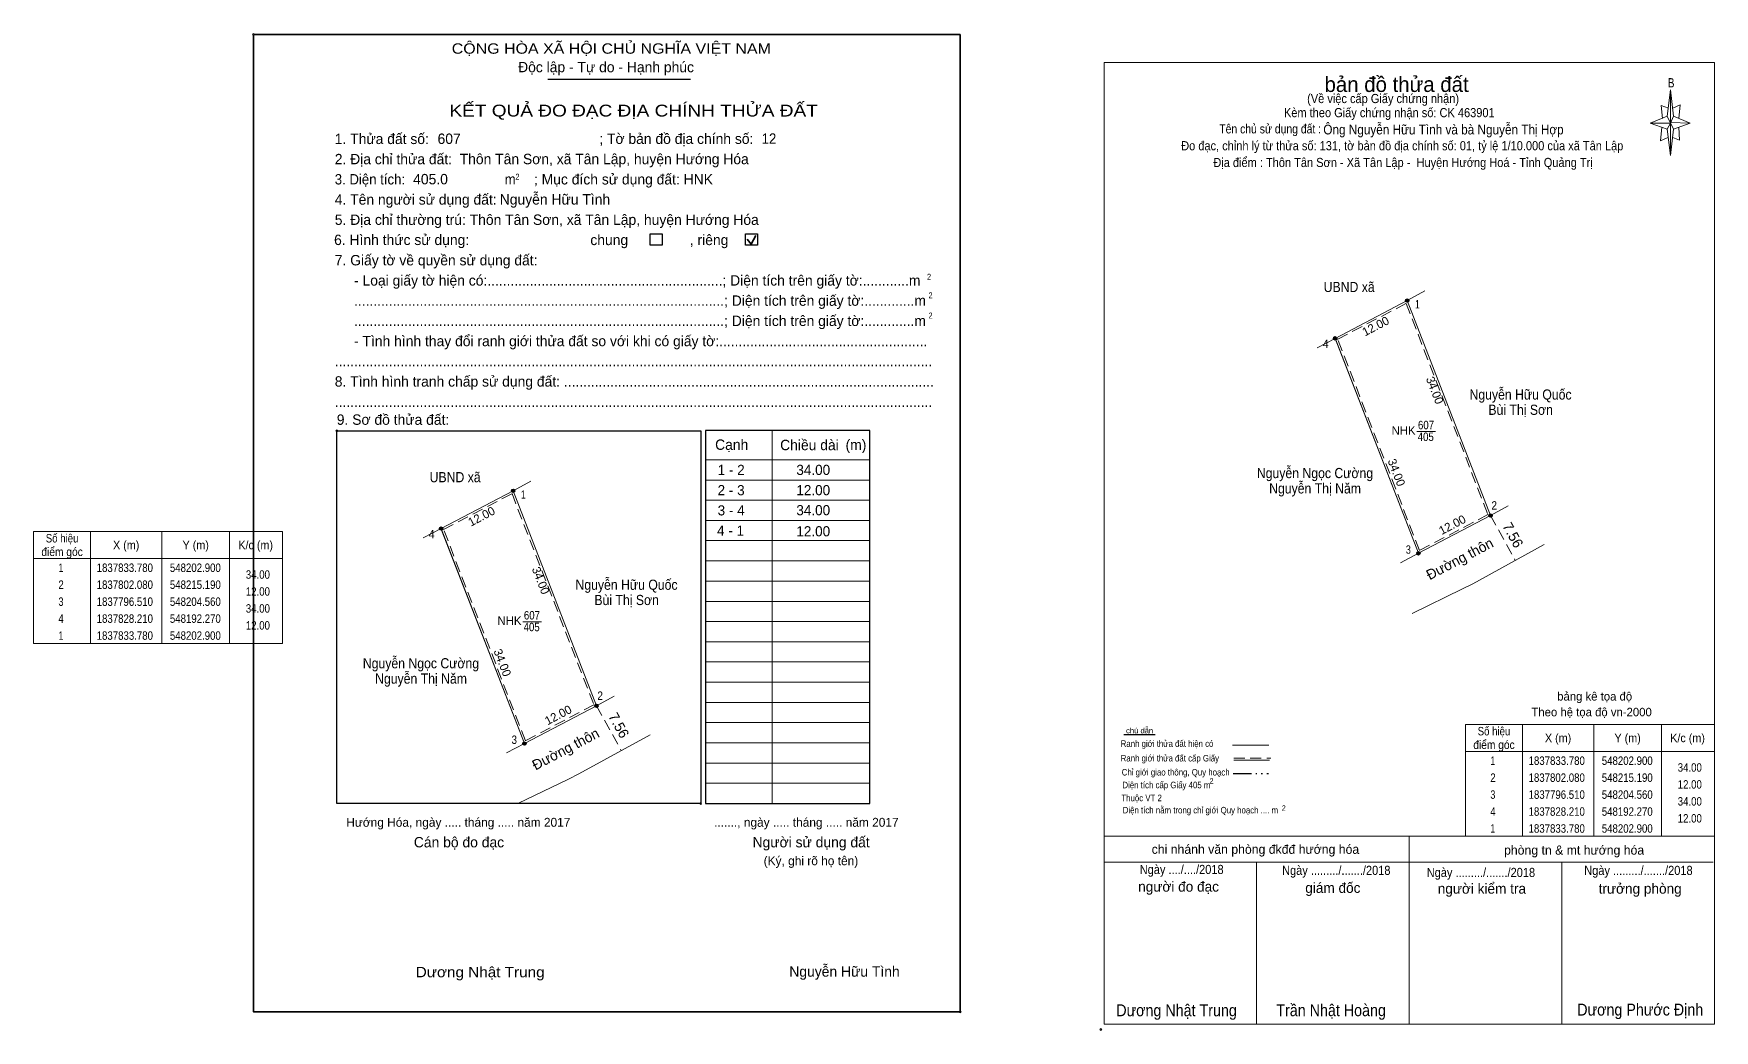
# Model space of a CAD drawing. Header units: metres. Extents: x 548132 to 548794, y 1837750 to 1837901.
# Drawn here: x 548132.2 to 548380.1, y 1837754.2 to 1837901.2 of the extents above; entities that cross this region are included whole.
import ezdxf
from ezdxf.enums import TextEntityAlignment as Align

# ---------------------------------------------------------------- set-up
doc = ezdxf.new("R2010")
doc.units = ezdxf.units.M
doc.header["$LTSCALE"] = 0.54
doc.header["$PDMODE"] = 32
doc.header["$PDSIZE"] = 0.27
doc.linetypes.add('DASH_DOUBLE_DOT', pattern=[9.2, 5, -1.2, 0.3, -1.2, 0.3, -1.2])
doc.linetypes.add('MEDIUM_DASHED', pattern=[4.5, 3, -1.5])
for name, color, linetype, lineweight in [('1', 7, 'Continuous', 13), ('10', 7, 'Continuous', 13), ('11', 7, 'Continuous', 25), ('2', 7, 'Continuous', 35), ('27', 7, 'Continuous', 13), ('4', 7, 'Continuous', 13), ('50', 7, 'Continuous', 25), ('63', 7, 'Continuous', 13), ('8', 7, 'Continuous', 13)]:
    doc.layers.add(name, color=color, linetype=linetype, lineweight=lineweight)
for name, color, linetype in [('36', 7, 'Continuous'), ('48', 7, 'Continuous'), ('52', 7, 'Continuous'), ('6', 7, 'Continuous'), ('9', 7, 'Continuous')]:
    doc.layers.add(name, color=color, linetype=linetype)

msp = doc.modelspace()

# ---------------------------------------------------------------- hatches: boundary and pattern name
at = {"layer": '11'}
for points in [[(548203.1485, 1837833.78, 1), (548202.6515, 1837833.78, 1)], [(548192.5185, 1837828.21, 1), (548192.0215, 1837828.21, 1)], [(548215.4385, 1837802.08, 1), (548214.9415, 1837802.08, 1)], [(548204.8085, 1837796.51, 1), (548204.3115, 1837796.51, 1)]]:
    msp.add_hatch(color=256, dxfattribs=at).paths.add_polyline_path(points)
at = {"layer": '8'}
for points in [[(548334.9985, 1837861.83, 1), (548334.5015, 1837861.83, 1)], [(548324.3685, 1837856.26, 1), (548323.8715, 1837856.26, 1)], [(548347.2885, 1837830.13, 1), (548346.7915, 1837830.13, 1)], [(548336.6585, 1837824.56, 1), (548336.1615, 1837824.56, 1)]]:
    msp.add_hatch(color=256, dxfattribs=at).paths.add_polyline_path(points)

# ---------------------------------------------------------------- linework, layer by layer
at = {"layer": '1', "lineweight": 25}
for p, q in [((548208.01, 1837894.46), (548229.08, 1837894.46)), ((548255.53, 1837787.66), (548255.53, 1837842.65))]:
    msp.add_line(p, q, dxfattribs=at)
at = {"layer": '1', "lineweight": 35}
for p, q in [((548237.4, 1837870.9), (548237.99, 1837870.13)), ((548237.99, 1837870.13), (548238.71, 1837871.42))]:
    msp.add_line(p, q, dxfattribs=at)
at = {"layer": '1'}
for p, q in [((548241.12, 1837842.65), (548241.12, 1837787.66)), ((548231.25, 1837838.35), (548247.94, 1837838.35)), ((548247.94, 1837838.35), (548255.53, 1837838.35)), ((548231.25, 1837835.37), (548247.94, 1837835.37)), ((548247.94, 1837835.37), (548255.53, 1837835.37)), ((548231.25, 1837832.39), (548247.94, 1837832.39)), ((548247.94, 1837832.39), (548255.53, 1837832.39)), ((548231.25, 1837829.41), (548247.94, 1837829.41)), ((548247.94, 1837829.41), (548255.53, 1837829.41)), ((548231.25, 1837826.43), (548247.94, 1837826.43)), ((548247.94, 1837826.43), (548255.53, 1837826.43)), ((548231.25, 1837823.44), (548247.94, 1837823.44)), ((548247.94, 1837823.44), (548255.53, 1837823.44)), ((548231.25, 1837820.46), (548247.94, 1837820.46)), ((548247.94, 1837820.46), (548255.53, 1837820.46)), ((548231.25, 1837817.48), (548247.94, 1837817.48)), ((548247.94, 1837817.48), (548255.53, 1837817.48)), ((548231.25, 1837814.5), (548247.94, 1837814.5)), ((548247.94, 1837814.5), (548255.53, 1837814.5)), ((548231.25, 1837811.52), (548247.94, 1837811.52)), ((548247.94, 1837811.52), (548255.53, 1837811.52)), ((548231.25, 1837808.54), (548247.94, 1837808.54)), ((548247.94, 1837808.54), (548255.53, 1837808.54)), ((548231.25, 1837805.55), (548247.94, 1837805.55)), ((548247.94, 1837805.55), (548255.53, 1837805.55)), ((548231.25, 1837802.57), (548247.94, 1837802.57)), ((548247.94, 1837802.57), (548255.53, 1837802.57)), ((548231.25, 1837799.59), (548247.94, 1837799.59)), ((548247.94, 1837799.59), (548255.53, 1837799.59)), ((548231.25, 1837796.61), (548247.94, 1837796.61)), ((548247.94, 1837796.61), (548255.53, 1837796.61)), ((548231.25, 1837793.63), (548247.94, 1837793.63)), ((548247.94, 1837793.63), (548255.53, 1837793.63)), ((548231.25, 1837790.65), (548247.94, 1837790.65)), ((548247.94, 1837790.65), (548255.53, 1837790.65))]:
    msp.add_line(p, q, dxfattribs=at)
at = {"layer": '1', "lineweight": 25}
msp.add_lwpolyline([(548176.9, 1837842.63), (548230.56, 1837842.63), (548230.56, 1837787.66), (548176.9, 1837787.66)], close=True, dxfattribs=at)
msp.add_lwpolyline([(548255.53, 1837842.65), (548231.25, 1837842.65), (548231.25, 1837787.66), (548255.53, 1837787.66), (548255.53, 1837788.2)], dxfattribs=at)
at = {"layer": '1'}
msp.add_lwpolyline([(548202.9, 1837833.78), (548215.19, 1837802.08), (548204.56, 1837796.51), (548192.27, 1837828.21)], close=True, dxfattribs=at)
for p in [(548164.62, 1837901.06), (548176.9, 1837842.63), (548230.56, 1837787.66), (548268.82, 1837756.95)]:
    msp.add_point(p, dxfattribs=at)
at = {"layer": '10', "linetype": 'MEDIUM_DASHED'}
msp.add_line((548215.19, 1837802.08), (548218.84, 1837795.47), dxfattribs=at)
at = {"layer": '10'}
msp.add_line((548212.59, 1837792.03), (548223.11, 1837797.81), dxfattribs=at)
msp.add_lwpolyline([(548192.27, 1837828.21), (548202.9, 1837833.78), (548215.19, 1837802.08), (548204.56, 1837796.51), (548192.36, 1837827.99)], close=True, dxfattribs=at)
at = {"layer": '10', "linetype": 'MEDIUM_DASHED'}
msp.add_lwpolyline([(548192.65, 1837828.07), (548202.74, 1837833.36), (548214.81, 1837802.22), (548204.72, 1837796.93), (548192.64, 1837828.1)], close=True, dxfattribs=at)
at = {"layer": '10'}
msp.add_lwpolyline([(548203.62, 1837787.66), (548211.05, 1837791.28), (548212.59, 1837792.03)], dxfattribs=at)
at = {"layer": '11'}
for centre in [(548202.9, 1837833.78), (548192.27, 1837828.21), (548215.19, 1837802.08), (548204.56, 1837796.51)]:
    msp.add_circle(centre, 0.2485, dxfattribs=at)
at = {"layer": '2'}
msp.add_lwpolyline([(548164.62, 1837901.06), (548268.81, 1837901.06), (548268.81, 1837756.95), (548164.62, 1837756.95)], close=True, dxfattribs=at)
at = {"layer": '27'}
for p, q in [((548202.9, 1837833.78), (548205.51, 1837835.22)), ((548192.27, 1837828.21), (548189.63, 1837826.83)), ((548215.19, 1837802.08), (548217.8, 1837803.52)), ((548204.56, 1837796.51), (548201.92, 1837795.13))]:
    msp.add_line(p, q, dxfattribs=at)
at = {"layer": '4'}
for p, q in [((548373.1, 1837889), (548373.6, 1837892.9)), ((548373.1, 1837887.1), (548370.6, 1837888)), ((548374, 1837887.1), (548373.6, 1837883.2)), ((548374, 1837889), (548376.5, 1837888)), ((548374.8, 1837887.4), (548374.9, 1837885.5)), ((548374.9, 1837885.5), (548373.9, 1837885.9)), ((548308.98, 1837796.29), (548314.36, 1837796.29)), ((548309.18, 1837794.05), (548314.45, 1837794.05)), ((548290.05, 1837782.83), (548380.05, 1837782.83)), ((548290.05, 1837782.83), (548380.05, 1837782.83)), ((548290.05, 1837782.83), (548380.05, 1837782.83)), ((548335.05, 1837755.13), (548335.05, 1837782.83)), ((548290.05, 1837779.03), (548379.85, 1837779.03)), ((548312.55, 1837755.13), (548312.55, 1837779.03)), ((548357.55, 1837755.13), (548357.55, 1837779.03)), ((548380.05, 1837755.13), (548290.05, 1837755.13))]:
    msp.add_line(p, q, dxfattribs=at)
at = {"layer": '4', "lineweight": 25}
msp.add_line((548297.6, 1837797.78), (548292.98, 1837797.78), dxfattribs=at)
at = {"layer": '4', "linetype": 'MEDIUM_DASHED'}
msp.add_line((548309.18, 1837794.37), (548314.62, 1837794.37), dxfattribs=at)
at = {"layer": '4', "linetype": 'DASH_DOUBLE_DOT', "lineweight": 25}
msp.add_line((548309.08, 1837792.08), (548314.32, 1837792.08), dxfattribs=at)
at = {"layer": '4'}
for points in [[(548290.05, 1837896.93), (548380.05, 1837896.93), (548380.05, 1837755.13), (548290.05, 1837755.13)], [(548373.6, 1837892.9), (548374, 1837889), (548373.6, 1837888)], [(548373.6, 1837888), (548370.6, 1837888), (548373.1, 1837889), (548374, 1837887.1), (548376.5, 1837888), (548373.6, 1837888.1)], [(548373.6, 1837888), (548373.6, 1837883.2), (548373.1, 1837887.1)]]:
    msp.add_lwpolyline(points, close=True, dxfattribs=at)
for points in [[(548373.3, 1837890.2), (548372.2, 1837890.6), (548372.4, 1837888.7)], [(548373.9, 1837890.2), (548375, 1837890.7), (548374.8, 1837888.7)], [(548373.6, 1837888), (548373.1, 1837889), (548370.6, 1837888)], [(548372.3, 1837887.4), (548372.1, 1837885.4), (548373.2, 1837885.9)], [(548373.6, 1837888), (548374, 1837887.1), (548376.5, 1837888)]]:
    msp.add_lwpolyline(points, dxfattribs=at)
msp.add_point((548289.58, 1837754.35), dxfattribs=at)
at = {"layer": '50'}
for points in [[(548223.09, 1837871.67), (548224.88, 1837871.67), (548224.88, 1837870), (548223.09, 1837870)], [(548237.16, 1837871.67), (548238.95, 1837871.67), (548238.95, 1837870), (548237.16, 1837870)]]:
    msp.add_lwpolyline(points, close=True, dxfattribs=at)
at = {"layer": '63'}
for p, q in [((548140.59, 1837827.78), (548140.59, 1837811.28)), ((548151.09, 1837827.78), (548151.09, 1837811.28)), ((548161.09, 1837827.78), (548161.09, 1837811.28)), ((548132.19, 1837823.78), (548168.89, 1837823.78)), ((548204.34, 1837814.48), (548207.07, 1837814.48)), ((548351.75, 1837799.33), (548351.75, 1837782.83)), ((548362.25, 1837799.33), (548362.25, 1837782.83)), ((548372.25, 1837799.33), (548372.25, 1837782.83)), ((548343.35, 1837795.33), (548380.05, 1837795.33))]:
    msp.add_line(p, q, dxfattribs=at)
for points in [[(548132.19, 1837827.78), (548168.89, 1837827.78), (548168.89, 1837811.28), (548132.19, 1837811.28)], [(548343.35, 1837799.33), (548380.05, 1837799.33), (548380.05, 1837782.83), (548343.35, 1837782.83)]]:
    msp.add_lwpolyline(points, close=True, dxfattribs=at)
at = {"layer": '8'}
for p, q in [((548334.75, 1837861.83), (548337.36, 1837863.27)), ((548324.12, 1837856.26), (548321.48, 1837854.88)), ((548336.19, 1837842.53), (548338.92, 1837842.53)), ((548347.04, 1837830.13), (548349.65, 1837831.57)), ((548344.44, 1837820.08), (548354.96, 1837825.86)), ((548336.41, 1837824.56), (548333.77, 1837823.18))]:
    msp.add_line(p, q, dxfattribs=at)
at = {"layer": '8', "linetype": 'MEDIUM_DASHED'}
msp.add_line((548347.04, 1837830.13), (548350.69, 1837823.52), dxfattribs=at)
at = {"layer": '8'}
for points in [[(548324.12, 1837856.26), (548334.75, 1837861.83), (548347.04, 1837830.13), (548336.41, 1837824.56), (548324.21, 1837856.04)], [(548334.75, 1837861.83), (548347.04, 1837830.13), (548336.41, 1837824.56), (548324.12, 1837856.26)]]:
    msp.add_lwpolyline(points, close=True, dxfattribs=at)
at = {"layer": '8', "linetype": 'MEDIUM_DASHED'}
msp.add_lwpolyline([(548324.5, 1837856.12), (548334.59, 1837861.41), (548346.66, 1837830.27), (548336.57, 1837824.98), (548324.49, 1837856.15)], close=True, dxfattribs=at)
at = {"layer": '8'}
msp.add_lwpolyline([(548335.47, 1837815.71), (548342.9, 1837819.33), (548344.44, 1837820.08)], dxfattribs=at)
at = {"layer": '8', "lineweight": 25}
for centre in [(548334.75, 1837861.83), (548324.12, 1837856.26), (548347.04, 1837830.13), (548336.41, 1837824.56)]:
    msp.add_circle(centre, 0.2485, dxfattribs=at)

# ---------------------------------------------------------------- texts
at = {"layer": '1'}
for s, height, width, p in [('CỘNG HÒA XÃ HỘI CHỦ NGHĨA VIỆT NAM', 1.53, 1.15, (548193.85, 1837898.23)), ('3. Diện tích:', 1.53, 0.95, (548176.6, 1837878.95)), ('m', 1.53, 0.95, (548201.66, 1837878.95)), ('2', 0.8745, 0.9, (548203.24, 1837879.65)), ('2', 0.8745, 0.9, (548263.93, 1837864.9)), ('2', 0.8745, 0.9, (548264.16, 1837862.17)), ('2', 0.8745, 0.9, (548264.16, 1837859.19)), ('Dương Nhật Trung', 1.531, 1.1, (548188.54, 1837762.05))]:
    msp.add_text(s, height=height, dxfattribs=dict(at, width=width)).set_placement(p)
for s, height, p in [('Độc lập - Tự do - Hạnh phúc', 1.53, (548203.64, 1837895.5)), ('1. Thửa đất số:', 1.53, (548176.6, 1837884.91)), ('; Tờ bản đồ địa chính số:', 1.53, (548215.61, 1837884.93)), ('2. Địa chỉ thửa đất:', 1.53, (548176.6, 1837881.93)), ('; Mục đích sử dụng đất: HNK', 1.531, (548205.97, 1837878.95)), ('4. Tên người sử dụng đất:', 1.53, (548176.6, 1837875.97)), ('5. Địa chỉ thường trú: Thôn Tân Sơn, xã Tân Lập, huyện Hướng Hóa', 1.531, (548176.6, 1837872.99)), ('chung                , riêng', 1.53, (548214.29, 1837870.01)), ('7. Giấy tờ về quyền sử dụng đất:', 1.53, (548176.6, 1837867.02)), ('     - Loại giấy tờ hiện có:.............................................................; Diện tích trên giấy tờ:............m', 1.53, (548176.6, 1837864.04)), ('     ................................................................................................; Diện tích trên giấy tờ:.............m', 1.53, (548176.6, 1837861.06)), ('     ................................................................................................; Diện tích trên giấy tờ:.............m', 1.53, (548176.6, 1837858.08)), ('     - Tình hình thay đổi ranh giới thửa đất so với khi có giấy tờ:......................................................', 1.53, (548176.6, 1837855.1)), ('...........................................................................................................................................................', 1.53, (548176.6, 1837852.12)), ('8. Tình hình tranh chấp sử dụng đất: ................................................................................................', 1.53, (548176.6, 1837849.14)), ('...........................................................................................................................................................', 1.53, (548176.6, 1837846.15)), ('9. Sơ đồ thửa đất:', 1.53, (548176.9, 1837843.51)), ('Cạnh', 1.53, (548232.69, 1837839.82)), ('Chiều dài', 1.53, (548242.28, 1837839.77)), ('(m)', 1.53, (548251.93, 1837839.79)), ('Hướng Hóa, ngày ..... tháng ..... năm 2017', 1.312, (548178.3, 1837784.24)), ('......., ngày ..... tháng ..... năm 2017', 1.312, (548232.54, 1837784.24)), ('Cán bộ đo đạc', 1.531, (548188.26, 1837781.2)), ('Người sử dụng đất', 1.53, (548238.21, 1837781.2)), ('(Ký, ghi rõ họ tên)', 1.312, (548239.85, 1837778.57))]:
    msp.add_text(s, height=height, dxfattribs=at).set_placement(p)
for s, height, width, p in [('KẾT QUẢ ĐO ĐẠC ĐỊA CHÍNH THỬA ĐẤT', 1.749, 1.2, (548220.675, 1837888.97)), ('607', 1.25, 0.85, (548205.675, 1837814.8)), ('405', 1.25, 0.85, (548205.635, 1837813.07))]:
    msp.add_text(s, height=height, dxfattribs=dict(at, width=width)).set_placement(p, align=Align.CENTER)
msp.add_text('NHK', height=1.25, dxfattribs=at).set_placement((548202.365, 1837814), align=Align.CENTER)
at = {"layer": '10'}
for s, rotation, p in [('7.56', 298.915, (548216.89, 1837800.55)), ('Đường thôn', 27.654, (548206.21, 1837792.53))]:
    msp.add_text(s, height=1.5, rotation=rotation, dxfattribs=at).set_placement(p)
at = {"layer": '36', "width": 0.9}
for s, p in [('UBND xã', (548194.35, 1837835.04)), ('Nguyễn Hữu Quốc', (548219.625, 1837819.18)), ('Bùi Thị Sơn', (548219.64, 1837816.93)), ('Nguyễn Ngọc Cường', (548189.31, 1837807.6)), ('Nguyễn Thị Năm', (548189.325, 1837805.34))]:
    msp.add_text(s, height=1.5, dxfattribs=at).set_placement(p, align=Align.CENTER)
at = {"layer": '4'}
for s, height, p in [('bản đồ thửa đất', 2.25, (548333.185, 1837892.59)), ('bảng kê tọa độ', 1.25, (548362.395, 1837802.85)), ('Theo hệ tọa độ vn-2000', 1.25, (548361.945, 1837800.53)), ('chi nhánh văn phòng đkđđ hướng hóa', 1.35, (548312.37, 1837780.25)), ('phòng tn & mt hướng hóa', 1.35, (548359.365, 1837780.13)), ('người đo đạc', 1.5, (548301.035, 1837774.67)), ('giám đốc', 1.5, (548323.785, 1837774.49)), ('người kiểm tra', 1.5, (548345.765, 1837774.37)), ('trưởng phòng', 1.5, (548369.105, 1837774.37))]:
    msp.add_text(s, height=height, dxfattribs=at).set_placement(p, align=Align.CENTER)
for s, height, width, p in [('B', 1.378, 0.8, (548373.67, 1837893.25)), ('(Về việc cấp Giấy chứng nhận)', 1.35, 0.9, (548331.195, 1837890.95)), ('Kèm theo Giấy chứng nhận số: CK 463901', 1.35, 0.9, (548332.11, 1837888.87)), ('Tên chủ sử dụng đất :', 1.35, 0.85, (548314.545, 1837886.48)), ('Đo đạc, chỉnh lý từ thửa số: 131, tờ bản đồ địa chính số: 01, tỷ lệ 1/10.000 của xã Tân Lập', 1.35, 0.9, (548334.02, 1837883.99)), ('Địa điểm : Thôn Tân Sơn - Xã Tân Lập -  Huyện Hướng Hoá - Tỉnh Quảng Trị ', 1.35, 0.9, (548334.365, 1837881.52)), ('chú dẫn', 0.7999, 1.05, (548295.29, 1837798.02)), ('Ranh giới thửa đất hiện có ', 0.96, 0.9, (548299.495, 1837796.02)), ('Ranh giới thửa đất cấp Giấy', 0.96, 0.9, (548299.75, 1837793.87)), ('Chỉ giới giao thông, Quy hoạch', 0.96, 0.9, (548300.61, 1837791.8)), ('Diện tích cấp Giấy 405 m', 0.96, 0.9, (548299.24, 1837789.92)), ('2', 0.8, 0.8, (548305.9, 1837790.6)), ('Thuộc VT 2', 0.96, 0.9, (548295.585, 1837788.01)), ('Diện tích nằm trong chỉ giới Quy hoạch .... m', 0.96, 0.9, (548304.255, 1837786.21)), ('2', 0.8, 0.8, (548316.54, 1837786.59)), ('Ngày ..../..../2018', 1.35, 0.9, (548301.49, 1837777.27)), ('Ngày ........./......./2018', 1.35, 0.9, (548324.29, 1837777.14)), ('Ngày ........./......./2018', 1.35, 0.9, (548345.62, 1837776.83)), ('Ngày ........./......./2018', 1.35, 0.9, (548368.85, 1837777.13)), ('Dương Nhật Trung', 1.75, 0.9, (548300.735, 1837756.3)), ('Trần Nhật Hoàng', 1.75, 0.9, (548323.53, 1837756.31)), ('Dương Phước Định', 1.75, 0.9, (548369.115, 1837756.4))]:
    msp.add_text(s, height=height, dxfattribs=dict(at, width=width)).set_placement(p, align=Align.CENTER)
at = {"layer": '4', "width": 0.9}
msp.add_text('Ông Nguyễn Hữu Tình và bà Nguyễn Thị Hợp', height=1.44, dxfattribs=at).set_placement((548322.38, 1837886.33))
at = {"layer": '48'}
msp.add_text('6. Hình thức sử dụng:', height=1.531, dxfattribs=at).set_placement((548176.5, 1837870.02))
at = {"layer": '52'}
for s, p in [('1 - 2', (548235.055, 1837836.12)), ('34.00', (548247.16, 1837836.12)), ('2 - 3', (548235.05, 1837833.13)), ('12.00', (548247.16, 1837833.13)), ('3 - 4', (548235.055, 1837830.15)), ('34.00', (548247.16, 1837830.18)), ('4 - 1', (548234.965, 1837827.17)), ('12.00', (548247.16, 1837827.07))]:
    msp.add_text(s, height=1.491, dxfattribs=at).set_placement(p, align=Align.CENTER)
at = {"layer": '6'}
for s, p in [('607', (548191.76, 1837884.93)), ('Thôn Tân Sơn, xã Tân Lập, huyện Hướng Hóa', (548195.02, 1837881.94)), ('405.0', (548188.16, 1837878.97)), ('Nguyễn Hữu Tình', (548200.93, 1837875.99)), ('Nguyễn Hữu Tình', (548243.63, 1837762.13))]:
    msp.add_text(s, height=1.531, dxfattribs=at).set_placement(p)
at = {"layer": '6', "width": 0.95}
msp.add_text('12', height=1.531, dxfattribs=at).set_placement((548239.55, 1837884.95))
at = {"layer": '63'}
for s, rotation, p in [('12.00', 27.654, (548198.5299, 1837829.4555)), ('34.00', 291.191, (548206.394, 1837820.3309)), ('34.00', 291.191, (548200.744, 1837808.2109)), ('12.00', 27.654, (548209.8399, 1837800.1655))]:
    msp.add_text(s, height=1.25, rotation=rotation, dxfattribs=at).set_placement(p, align=Align.CENTER)
for s, width, p in [('Số hiệu', 0.85, (548136.39, 1837826.16)), ('điểm góc', 0.9, (548136.39, 1837824.16)), ('X (m)', 0.95, (548145.84, 1837825.16)), ('Y (m)', 0.95, (548156.095, 1837825.16)), ('K/c (m)', 0.95, (548164.935, 1837825.16)), (' 1', 0.75, (548136.04, 1837821.81)), ('1837833.780', 0.85, (548145.64, 1837821.81)), ('548202.900', 0.85, (548156.04, 1837821.81)), (' 2', 0.85, (548136.045, 1837819.31)), ('1837802.080', 0.85, (548145.64, 1837819.31)), ('548215.190', 0.85, (548156.04, 1837819.31)), (' 3', 0.8, (548136.035, 1837816.81)), ('1837796.510', 0.85, (548145.64, 1837816.81)), ('548204.560', 0.85, (548156.04, 1837816.81)), (' 4', 0.85, (548136.04, 1837814.31)), ('1837828.210', 0.85, (548145.64, 1837814.31)), ('548192.270', 0.85, (548156.04, 1837814.31)), (' 1', 0.75, (548136.04, 1837811.81)), ('1837833.780', 0.85, (548145.64, 1837811.81)), ('548202.900', 0.85, (548156.04, 1837811.81)), ('Số hiệu', 0.85, (548347.55, 1837797.71)), ('X (m)', 0.95, (548357, 1837796.71)), ('Y (m)', 0.95, (548367.255, 1837796.71)), ('K/c (m)', 0.95, (548376.095, 1837796.71)), ('điểm góc', 0.9, (548347.55, 1837795.71)), (' 1', 0.75, (548347.2, 1837793.36)), ('1837833.780', 0.85, (548356.8, 1837793.36)), ('548202.900', 0.85, (548367.2, 1837793.36)), (' 2', 0.85, (548347.205, 1837790.86)), ('1837802.080', 0.85, (548356.8, 1837790.86)), ('548215.190', 0.85, (548367.2, 1837790.86)), (' 3', 0.8, (548347.195, 1837788.36)), ('1837796.510', 0.85, (548356.8, 1837788.36)), ('548204.560', 0.85, (548367.2, 1837788.36)), (' 4', 0.85, (548347.2, 1837785.86)), ('1837828.210', 0.85, (548356.8, 1837785.86)), ('548192.270', 0.85, (548367.2, 1837785.86)), (' 1', 0.75, (548347.2, 1837783.36)), ('1837833.780', 0.85, (548356.8, 1837783.36)), ('548202.900', 0.85, (548367.2, 1837783.36))]:
    msp.add_text(s, height=1.25, dxfattribs=dict(at, width=width)).set_placement(p, align=Align.CENTER)
at = {"layer": '63', "width": 0.85}
for s, p in [('34.00', (548167.04, 1837820.81)), ('12.00', (548167.04, 1837818.31)), ('34.00', (548167.04, 1837815.81)), ('12.00', (548167.04, 1837813.31)), ('34.00', (548378.2, 1837792.36)), ('12.00', (548378.2, 1837789.86)), ('34.00', (548378.2, 1837787.36)), ('12.00', (548378.2, 1837784.86))]:
    msp.add_text(s, height=1.25, dxfattribs=at).set_placement(p, align=Align.RIGHT)
at = {"layer": '8'}
for s, height, width, p in [('UBND xã', 1.5, 0.9, (548326.195, 1837863.09)), ('1', 1.242, 0.75, (548336.25, 1837860.67)), ('4', 1.242, 0.9, (548322.73, 1837854.83)), ('Nguyễn Hữu Quốc', 1.5, 0.9, (548351.465, 1837847.23)), ('Bùi Thị Sơn', 1.5, 0.9, (548351.48, 1837844.98)), ('405', 1.25, 0.85, (548337.485, 1837841.12)), ('607', 1.25, 0.85, (548337.525, 1837842.85)), ('Nguyễn Ngọc Cường', 1.5, 0.9, (548321.15, 1837835.65)), ('Nguyễn Thị Năm', 1.5, 0.9, (548321.165, 1837833.39)), ('2', 1.242, 0.9, (548347.58, 1837831)), ('3', 1.242, 0.8, (548334.92, 1837824.5))]:
    msp.add_text(s, height=height, dxfattribs=dict(at, width=width)).set_placement(p, align=Align.CENTER)
for s, rotation, p in [('12.00', 27.654, (548330.3799, 1837857.5055)), ('34.00', 291.191, (548338.244, 1837848.3809)), ('34.00', 291.191, (548332.594, 1837836.2609)), ('12.00', 27.654, (548341.6899, 1837828.2155))]:
    msp.add_text(s, height=1.25, rotation=rotation, dxfattribs=at).set_placement(p, align=Align.CENTER)
msp.add_text('NHK', height=1.25, dxfattribs=at).set_placement((548334.215, 1837842.05), align=Align.CENTER)
for s, rotation, p in [('7.56', 298.915, (548348.74, 1837828.6)), ('Đường thôn', 27.654, (548338.06, 1837820.58))]:
    msp.add_text(s, height=1.5, rotation=rotation, dxfattribs=at).set_placement(p)
at = {"layer": '9'}
for s, width, p in [('1', 0.75, (548204.4, 1837832.62)), ('4', 0.9, (548190.89, 1837826.78)), ('2', 0.9, (548215.735, 1837802.95)), ('3', 0.85, (548203.075, 1837796.45))]:
    msp.add_text(s, height=1.242, dxfattribs=dict(at, width=width)).set_placement(p, align=Align.CENTER)

doc.saveas('drawing.dxf')
